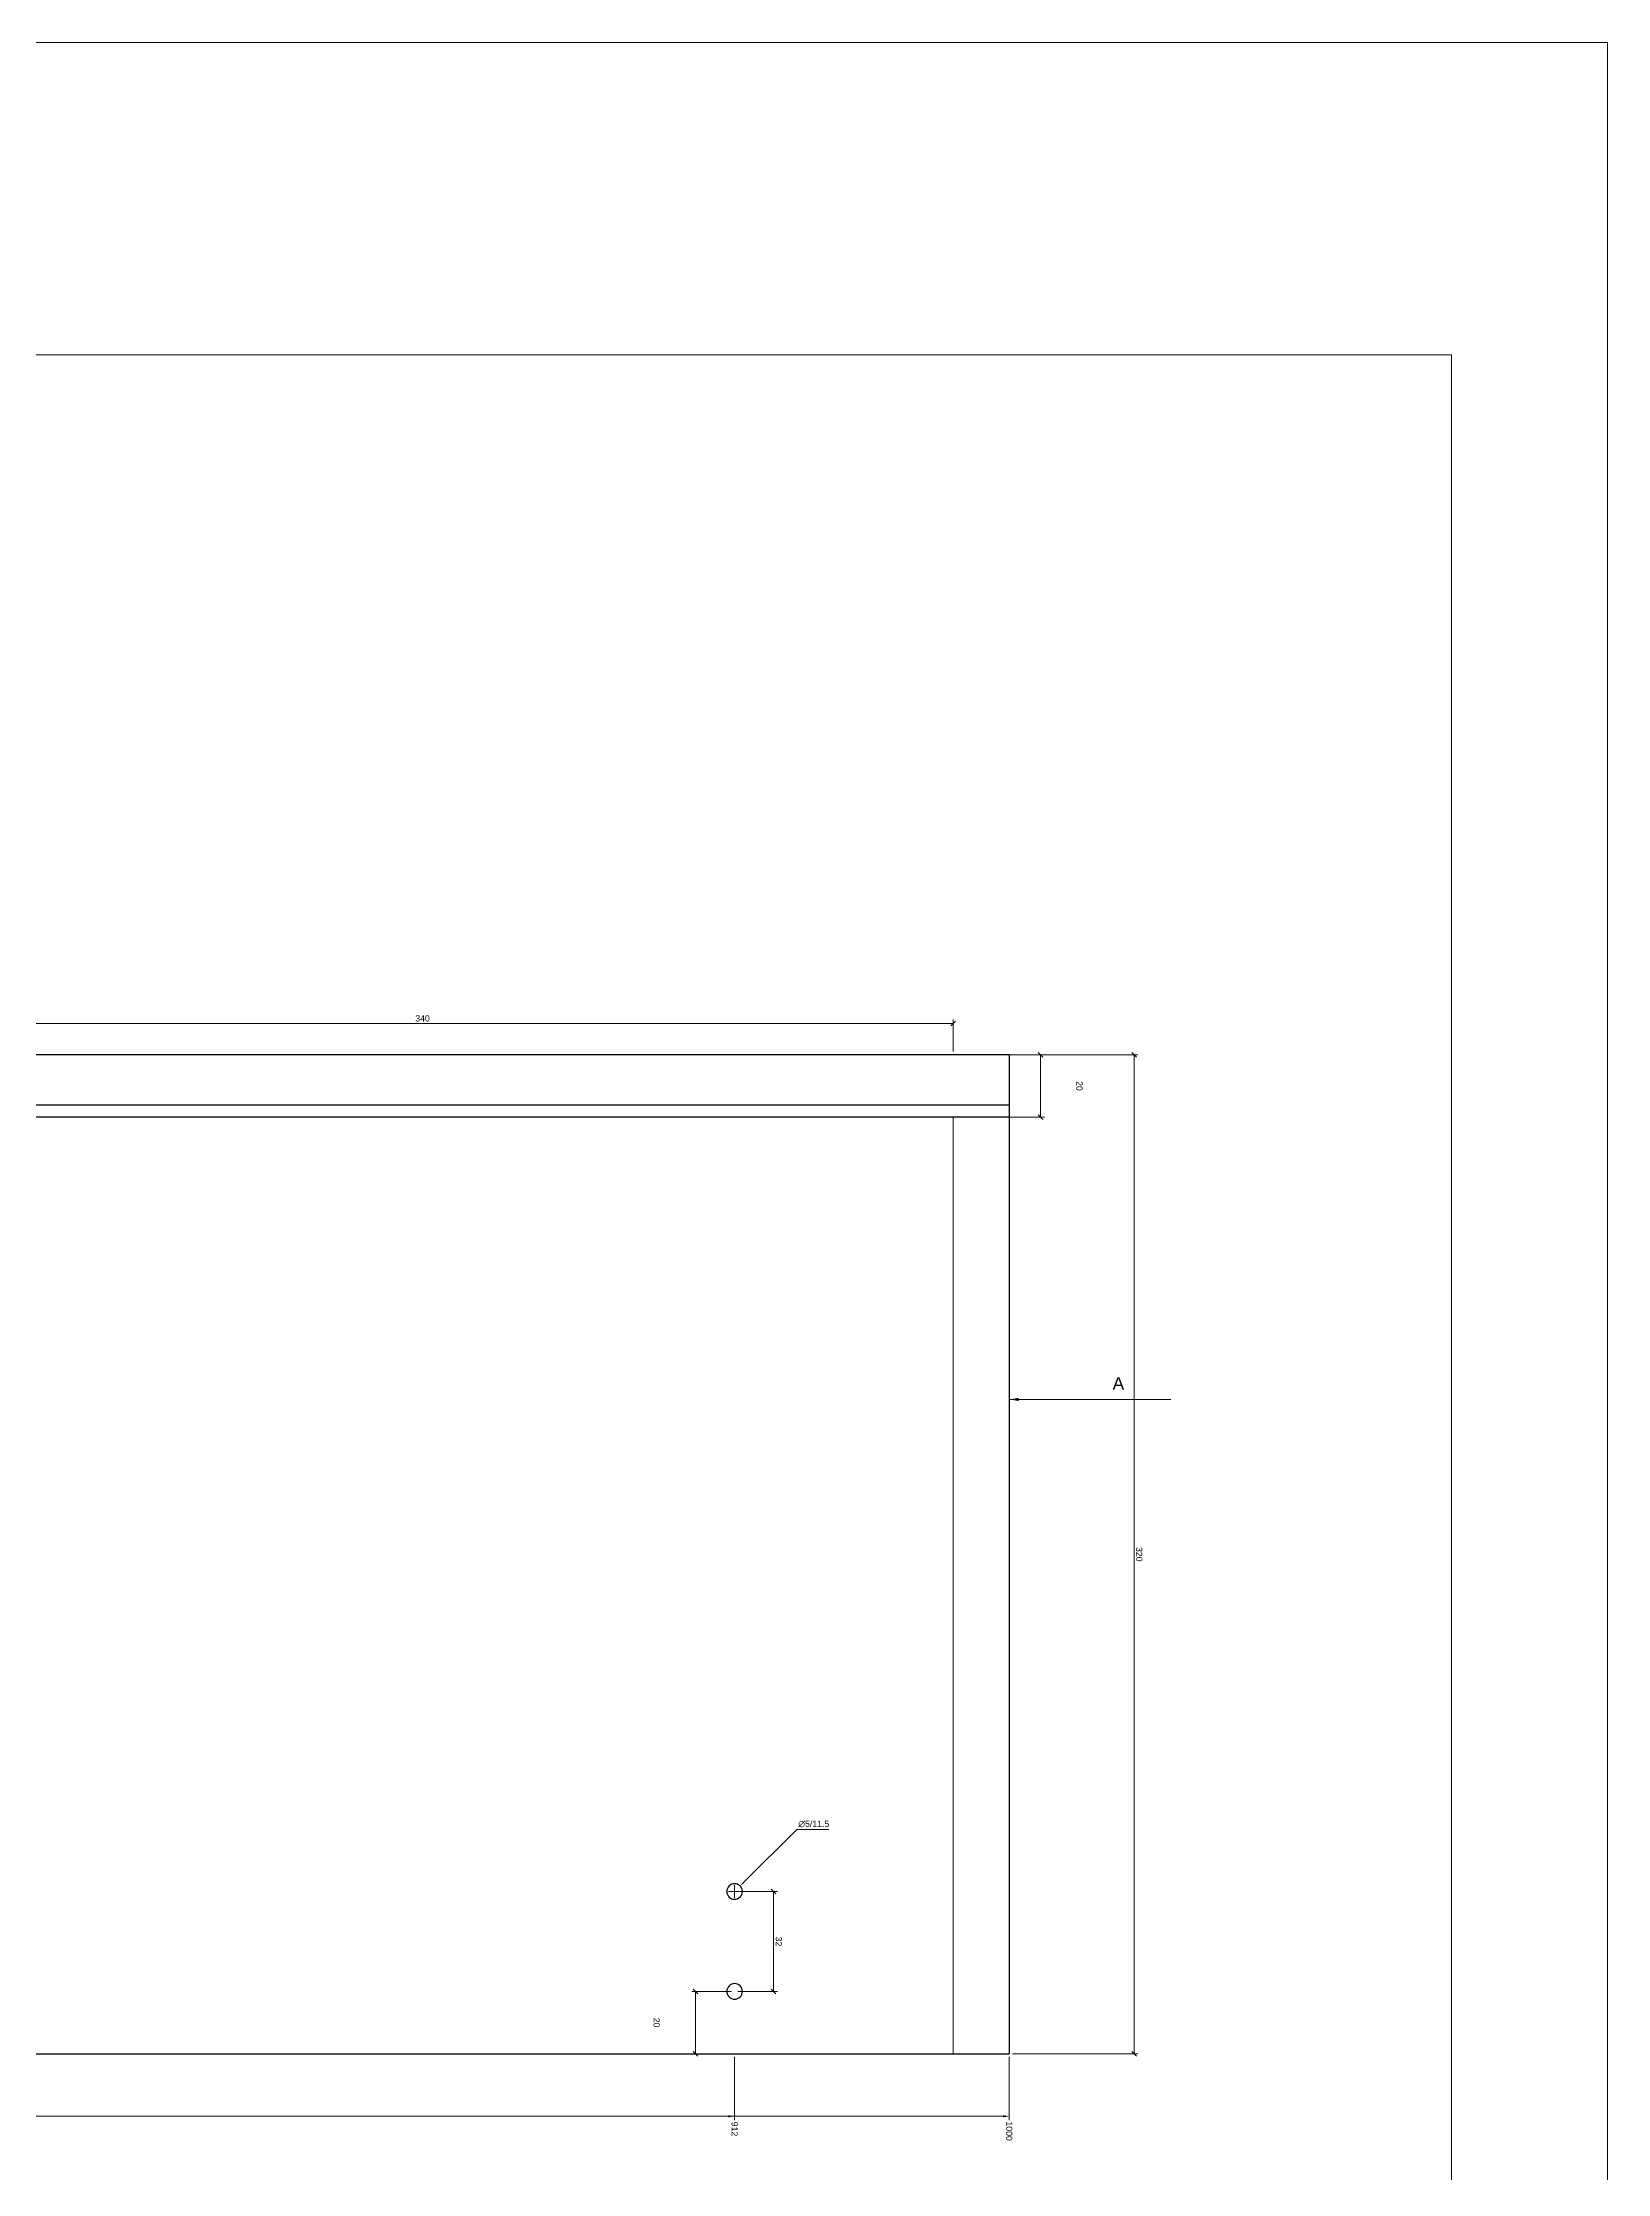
# Paper-space layout 'Right cabinet side' of a CAD drawing. Header units: millimetres. Extents: x -4 to 1481, y -4 to 1046.
# Drawn here: x 980 to 1481, y 364 to 1046 of the extents above; entities that cross this region are included whole.
import ezdxf

# ---------------------------------------------------------------- set-up
doc = ezdxf.new("R2010")
doc.units = ezdxf.units.MM
doc.layers.get('0').update_dxf_attribs({"true_color": 0xc2c2ced6})
doc.layers.add('New project_New cabinet_Right cabinet side_Machining group1_View from above', color=1, linetype='Continuous', true_color=0xc2ff0000)
doc.layers.add('New project_New cabinet_Right cabinet side_View from above', color=1, linetype='Continuous', true_color=0xc2ff0000)
doc.layers.add('TitleBlock', color=7, linetype='Continuous')
doc.styles.add('Blum_Dimension', font='arial.ttf', dxfattribs={"height": 2})
doc.styles.add('Blum_ViewInfo', font='arial.ttf', dxfattribs={"height": 4})
doc.dimstyles.new('Blum_Chain', dxfattribs={"dimtxt": 2, "dimasz": 2, "dimexe": 1.25, "dimexo": 1, "dimtad": 0, "dimjust": 4, "dimtih": 1, "dimtoh": 1, "dimtxsty": 'Blum_Dimension', "dimblk1": 'DOTSMALL', "dimsah": 1, "dimcen": 2, "dimadec": 0, "dimazin": 2, "dimtfac": 1, "dimtix": 1, "dimtmove": 0, "dimatfit": 3, "dimldrblk": 'OBLIQUE', "dimfxl": 1, "dimlwd": 5, "dimlwe": 5, "dimarcsym": 0})
doc.dimstyles.new('Blum_Default', dxfattribs={"dimtxt": 2, "dimasz": 1.5, "dimexe": 1.25, "dimexo": 1, "dimtad": 1, "dimtxsty": 'Blum_Dimension', "dimblk": 'OBLIQUE', "dimcen": 2, "dimadec": 0, "dimazin": 2, "dimtfac": 1, "dimtix": 1, "dimtmove": 0, "dimatfit": 3, "dimfxl": 1, "dimlwd": 5, "dimlwe": 5, "dimarcsym": 0})
doc.dimstyles.new('Blum_Default$4', dxfattribs={"dimtxt": 2, "dimasz": 1.5, "dimexe": 1.25, "dimexo": 1, "dimtad": 1, "dimtih": 1, "dimtoh": 1, "dimtxsty": 'Blum_Dimension', "dimblk1": 'OBLIQUE', "dimsah": 1, "dimcen": 2, "dimadec": 0, "dimazin": 2, "dimtfac": 1, "dimtofl": 0, "dimtmove": 0, "dimatfit": 3, "dimfxl": 1, "dimlwd": 5, "dimlwe": 5, "dimarcsym": 0})
doc.dimstyles.new('Blum_ViewInfo', dxfattribs={"dimtxt": 4, "dimasz": 3, "dimexe": 1.25, "dimexo": 1, "dimtad": 1, "dimtxsty": 'Blum_ViewInfo', "dimblk": 'OBLIQUE', "dimcen": 0.09, "dimadec": 0, "dimazin": 2, "dimtfac": 1, "dimtofl": 0, "dimtmove": 0, "dimatfit": 2, "dimfxl": 1, "dimlwd": 20, "dimlwe": 20, "dimarcsym": 0})

# ---------------------------------------------------------------- blocks, each defined once
blk = doc.blocks.new('TitleBlock_Right cabinet side')
at = {"layer": 'TitleBlock', "lineweight": 0}
for points in [[(-0.79, -0.79, 0), (-0.79, 209.21, 0), (296.21, 209.21, 0), (296.21, -0.79, 0)], [(9.21, 9.21, 0), (9.21, 189.21, 0), (286.21, 189.21, 0), (286.21, 9.21, 0)]]:
    blk.add_polyline3d(points, close=True, dxfattribs=at)
blk = doc.blocks.new('_DotSmall')
at = {"color": 0, "linetype": 'ByBlock', "const_width": 0.5}
blk.add_lwpolyline([(-0.0625, 0, 1), (0.0625, 0, 1)], format="xyb", close=True, dxfattribs=at)
blk = doc.blocks.new('*D151')
at = {"layer": 'Defpoints', "color": 0, "lineweight": 0}
for p in [(289.35, 401.83), (1201.35, 401.83), (1201.35, 381.83)]:
    blk.add_point(p, dxfattribs=at)
at = {"layer": 'New project_New cabinet_Right cabinet side_View from above', "color": 0, "lineweight": 5}
for p, q in [((289.35, 400.83), (289.35, 380.58)), ((1201.35, 400.83), (1201.35, 380.58)), ((289.35, 381.83), (1199.35, 381.83))]:
    blk.add_line(p, q, dxfattribs=at)
at = {"layer": 'New project_New cabinet_Right cabinet side_View from above', "color": 0, "lineweight": 0}
blk.add_solid([(1199.35, 381.49), (1199.35, 382.16), (1201.35, 381.83)], dxfattribs=at)
at = {"layer": 'New project_New cabinet_Right cabinet side_View from above', "color": 0, "lineweight": 5, "xscale": 2, "yscale": 2, "zscale": 2, "rotation": 180}
blk.add_blockref('_DotSmall', (289.35, 381.83), dxfattribs=at)
at = {"layer": 'New project_New cabinet_Right cabinet side_View from above', "color": 0, "lineweight": 0, "insert": (1201.35, 377.75), "char_height": 2, "attachment_point": 5, "rotation": 270, "style": 'Blum_Dimension'}
blk.add_mtext('912', dxfattribs=at)
blk = doc.blocks.new('_Oblique')
at = {"color": 0, "linetype": 'ByBlock', "lineweight": -2}
blk.add_line((-0.5, -0.5), (0.5, 0.5), dxfattribs=at)
blk = doc.blocks.new('*D154')
at = {"layer": 'Defpoints', "color": 0, "lineweight": 0}
for p in [(289.35, 401.83), (1289.35, 401.83), (1289.35, 381.83)]:
    blk.add_point(p, dxfattribs=at)
at = {"layer": 'New project_New cabinet_Right cabinet side_View from above', "color": 0, "lineweight": 5}
for p, q in [((289.35, 400.83), (289.35, 380.58)), ((1289.35, 400.83), (1289.35, 380.58)), ((289.35, 381.83), (1287.35, 381.83))]:
    blk.add_line(p, q, dxfattribs=at)
at = {"layer": 'New project_New cabinet_Right cabinet side_View from above', "color": 0, "lineweight": 0}
blk.add_solid([(1287.35, 381.49), (1287.35, 382.16), (1289.35, 381.83)], dxfattribs=at)
at = {"layer": 'New project_New cabinet_Right cabinet side_View from above', "color": 0, "lineweight": 5, "xscale": 2, "yscale": 2, "zscale": 2, "rotation": 180}
blk.add_blockref('_DotSmall', (289.35, 381.83), dxfattribs=at)
at = {"layer": 'New project_New cabinet_Right cabinet side_View from above', "color": 0, "lineweight": 0, "insert": (1289.35, 377.06), "char_height": 2, "attachment_point": 5, "rotation": 270, "style": 'Blum_Dimension'}
blk.add_mtext('1000', dxfattribs=at)
blk = doc.blocks.new('*D187')
at = {"layer": 'Defpoints', "color": 0, "lineweight": 0}
for p in [(1188.85, 421.83), (1201.35, 421.83), (1201.35, 401.83)]:
    blk.add_point(p, dxfattribs=at)
at = {"layer": 'New project_New cabinet_Right cabinet side_View from above', "color": 0, "lineweight": 5}
for p, q in [((1200.35, 421.83), (1187.6, 421.83)), ((1188.85, 401.83), (1188.85, 421.83)), ((1200.35, 401.83), (1187.6, 401.83))]:
    blk.add_line(p, q, dxfattribs=at)
at = {"layer": 'New project_New cabinet_Right cabinet side_View from above', "color": 0, "lineweight": 5, "xscale": 1.5, "yscale": 1.5, "zscale": 1.5}
for p, rotation in [((1188.85, 421.83), 90), ((1188.85, 401.83), 270)]:
    blk.add_blockref('_Oblique', p, dxfattribs=dict(at, rotation=rotation))
at = {"layer": 'New project_New cabinet_Right cabinet side_View from above', "color": 0, "lineweight": 0, "insert": (1176.35, 411.83), "char_height": 2, "attachment_point": 5, "rotation": 270, "style": 'Blum_Dimension'}
blk.add_mtext('20', dxfattribs=at)
blk = doc.blocks.new('*D190')
at = {"layer": 'Defpoints', "color": 0, "lineweight": 0}
for p in [(1201.35, 453.83), (1213.85, 453.83), (1201.35, 421.83)]:
    blk.add_point(p, dxfattribs=at)
at = {"layer": 'New project_New cabinet_Right cabinet side_View from above', "color": 0, "lineweight": 5}
for p, q in [((1202.35, 453.83), (1215.1, 453.83)), ((1213.85, 421.83), (1213.85, 453.83)), ((1202.35, 421.83), (1215.1, 421.83))]:
    blk.add_line(p, q, dxfattribs=at)
at = {"layer": 'New project_New cabinet_Right cabinet side_View from above', "color": 0, "lineweight": 5, "xscale": 1.5, "yscale": 1.5, "zscale": 1.5}
for p, rotation in [((1213.85, 453.83), 90), ((1213.85, 421.83), 270)]:
    blk.add_blockref('_Oblique', p, dxfattribs=dict(at, rotation=rotation))
at = {"layer": 'New project_New cabinet_Right cabinet side_View from above', "color": 0, "lineweight": 0, "insert": (1215.5, 437.83), "char_height": 2, "attachment_point": 5, "rotation": 270, "style": 'Blum_Dimension'}
blk.add_mtext('32', dxfattribs=at)
blk = doc.blocks.new('*D193')
at = {"layer": 'Defpoints', "color": 0, "lineweight": 0}
for p in [(1271.35, 721.83), (1299.35, 721.83), (1271.35, 701.83)]:
    blk.add_point(p, dxfattribs=at)
at = {"layer": 'New project_New cabinet_Right cabinet side_View from above', "color": 0, "lineweight": 5}
for p, q in [((1272.35, 721.83), (1300.6, 721.83)), ((1299.35, 701.83), (1299.35, 721.83)), ((1272.35, 701.83), (1300.6, 701.83))]:
    blk.add_line(p, q, dxfattribs=at)
at = {"layer": 'New project_New cabinet_Right cabinet side_View from above', "color": 0, "lineweight": 5, "xscale": 1.5, "yscale": 1.5, "zscale": 1.5}
for p, rotation in [((1299.35, 721.83), 90), ((1299.35, 701.83), 270)]:
    blk.add_blockref('_Oblique', p, dxfattribs=dict(at, rotation=rotation))
at = {"layer": 'New project_New cabinet_Right cabinet side_View from above', "color": 0, "lineweight": 0, "insert": (1311.85, 711.83), "char_height": 2, "attachment_point": 5, "rotation": 270, "style": 'Blum_Dimension'}
blk.add_mtext('20', dxfattribs=at)
blk = doc.blocks.new('*D202')
at = {"layer": 'Defpoints', "color": 0, "lineweight": 0}
for p in [(1271.35, 731.83), (931.35, 721.83), (1271.35, 721.83)]:
    blk.add_point(p, dxfattribs=at)
at = {"layer": 'New project_New cabinet_Right cabinet side_View from above', "color": 0, "lineweight": 5}
for p, q in [((931.35, 722.83), (931.35, 733.08)), ((931.35, 731.83), (1271.35, 731.83)), ((1271.35, 722.83), (1271.35, 733.08))]:
    blk.add_line(p, q, dxfattribs=at)
at = {"layer": 'New project_New cabinet_Right cabinet side_View from above', "color": 0, "lineweight": 5, "xscale": 1.5, "yscale": 1.5, "zscale": 1.5, "rotation": 180}
blk.add_blockref('_Oblique', (931.35, 731.83), dxfattribs=at)
at = {"layer": 'New project_New cabinet_Right cabinet side_View from above', "color": 0, "lineweight": 5, "xscale": 1.5, "yscale": 1.5, "zscale": 1.5}
blk.add_blockref('_Oblique', (1271.35, 731.83), dxfattribs=at)
at = {"layer": 'New project_New cabinet_Right cabinet side_View from above', "color": 0, "lineweight": 0, "insert": (1101.35, 733.47), "char_height": 2, "attachment_point": 5, "style": 'Blum_Dimension'}
blk.add_mtext('340', dxfattribs=at)
blk = doc.blocks.new('*D211')
at = {"layer": 'Defpoints', "color": 0, "lineweight": 0}
for p in [(1199.58, 452.06), (1203.12, 455.6)]:
    blk.add_point(p, dxfattribs=at)
at = {"layer": 'New project_New cabinet_Right cabinet side_Machining group1_View from above', "color": 0, "lineweight": 5}
for p, q in [((1221.24, 473.72), (1204.18, 456.66)), ((1231.58, 473.72), (1221.24, 473.72)), ((1199.35, 453.83), (1203.35, 453.83)), ((1201.35, 451.83), (1201.35, 455.83))]:
    blk.add_line(p, q, dxfattribs=at)
at = {"layer": 'New project_New cabinet_Right cabinet side_Machining group1_View from above', "color": 0, "lineweight": 0}
blk.add_solid([(1204, 456.83), (1204.35, 456.48), (1203.12, 455.6)], dxfattribs=at)
at = {"layer": 'New project_New cabinet_Right cabinet side_Machining group1_View from above', "color": 0, "lineweight": 0, "insert": (1226.72, 475.42), "char_height": 2, "attachment_point": 5, "style": 'Blum_Dimension'}
blk.add_mtext('∅5/11.5', dxfattribs=at)
blk = doc.blocks.new('*D217')
at = {"layer": 'Defpoints', "color": 0, "lineweight": 0}
for p in [(1289.35, 721.83), (1329.35, 721.83), (1289.35, 401.83)]:
    blk.add_point(p, dxfattribs=at)
at = {"layer": 'New project_New cabinet_Right cabinet side_View from above', "color": 0, "lineweight": 5}
for p, q in [((1290.35, 721.83), (1330.6, 721.83)), ((1329.35, 401.83), (1329.35, 721.83)), ((1290.35, 401.83), (1330.6, 401.83))]:
    blk.add_line(p, q, dxfattribs=at)
at = {"layer": 'New project_New cabinet_Right cabinet side_View from above', "color": 0, "lineweight": 5, "xscale": 1.5, "yscale": 1.5, "zscale": 1.5}
for p, rotation in [((1329.35, 721.83), 90), ((1329.35, 401.83), 270)]:
    blk.add_blockref('_Oblique', p, dxfattribs=dict(at, rotation=rotation))
at = {"layer": 'New project_New cabinet_Right cabinet side_View from above', "color": 0, "lineweight": 0, "insert": (1331, 561.83), "char_height": 2, "attachment_point": 5, "rotation": 270, "style": 'Blum_Dimension'}
blk.add_mtext('320', dxfattribs=at)

psp = doc.layouts.new('Right cabinet side')

# ---------------------------------------------------------------- linework, layer by layer
at = {"linetype": 'Continuous', "lineweight": 30}
for p, q in [((1289.35, 721.828), (289.35, 721.828)), ((1289.35, 721.828), (1289.35, 705.828)), ((289.35, 705.828), (1289.35, 705.828)), ((1289.35, 705.828), (1289.35, 701.828)), ((1289.35, 701.828), (289.35, 701.828)), ((1289.35, 701.828), (1289.35, 401.828)), ((289.35, 401.828), (1289.35, 401.828))]:
    psp.add_line(p, q, dxfattribs=at)
at = {"linetype": 'Continuous', "lineweight": 5}
for p, q in [((1271.35, 401.828), (1271.35, 701.828)), ((1271.35, 701.828), (1289.35, 701.828)), ((1289.35, 701.828), (1289.35, 401.828)), ((1271.35, 401.828), (1289.35, 401.828))]:
    psp.add_line(p, q, dxfattribs=at)
at = {"linetype": 'Continuous', "lineweight": 30, "extrusion": (0, 0, -1)}
for centre in [(-1201.35, 453.828), (-1201.35, 421.828)]:
    psp.add_circle(centre, 2.5, dxfattribs=at)

# ---------------------------------------------------------------- block references
at = {"lineweight": 0, "xscale": 5, "yscale": 5, "zscale": 5}
psp.add_blockref('TitleBlock_Right cabinet side', (0, 0), dxfattribs=at)

# ---------------------------------------------------------------- texts
at = {"lineweight": 0, "insert": (1322.475, 614.553), "char_height": 4, "attachment_point": 7, "style": 'Blum_ViewInfo'}
psp.add_mtext('A', dxfattribs=at)

# ---------------------------------------------------------------- dimensions: what is measured, and where the dimension line sits
at = {"layer": 'New project_New cabinet_Right cabinet side_Machining group1_View from above', "lineweight": 0}
dim = psp.add_diameter_dim_2p(p1=(1199.582, 452.06), p2=(1203.117, 455.595), dimstyle='Blum_Default$4', override={"dimscale": 0, "dimpost": '/11.5'}, dxfattribs=at)
dim.commit()
dim.dimension.update_dxf_attribs({"geometry": '*D211', "text_midpoint": (1226.72, 473.715), "dimtype": 163})
at = {"layer": 'New project_New cabinet_Right cabinet side_View from above', "lineweight": 0}
for base, p1, p2, dimstyle, picture, middle in [((1271.35, 731.828), (931.35, 721.828), (1271.35, 721.828), 'Blum_Default', '*D202', (1101.35, 733.474)), ((1201.35, 381.828), (289.35, 401.828), (1201.35, 401.828), 'Blum_Chain', '*D151', (1201.35, 377.753)), ((1289.35, 381.828), (289.35, 401.828), (1289.35, 401.828), 'Blum_Chain', '*D154', (1289.35, 377.064))]:
    dim = psp.add_linear_dim(base=base, p1=p1, p2=p2, dimstyle=dimstyle, override={"dimscale": 0}, dxfattribs=at)
    dim.commit()
    dim.dimension.update_dxf_attribs({"geometry": picture, "text_midpoint": middle})
for base, p1, p2, override, picture, middle in [((1299.35, 721.828), (1271.35, 701.828), (1271.35, 721.828), {"dimscale": 0, "dimtmove": 2}, '*D193', (1311.85, 711.828)), ((1188.85, 421.828), (1201.35, 401.828), (1201.35, 421.828), {"dimscale": 0, "dimtad": 4, "dimtmove": 2}, '*D187', (1176.35, 411.828))]:
    dim = psp.add_linear_dim(base=base, p1=p1, p2=p2, angle=90, dimstyle='Blum_Default', override=override, dxfattribs=at)
    dim.commit()
    dim.dimension.update_dxf_attribs({"geometry": picture, "text_midpoint": middle, "dimtype": 160})
for base, p1, p2, picture, middle in [((1329.35, 721.828), (1289.35, 401.828), (1289.35, 721.828), '*D217', (1330.997, 561.828)), ((1213.85, 453.828), (1201.35, 421.828), (1201.35, 453.828), '*D190', (1215.497, 437.828))]:
    dim = psp.add_linear_dim(base=base, p1=p1, p2=p2, angle=90, dimstyle='Blum_Default', override={"dimscale": 0}, dxfattribs=at)
    dim.commit()
    dim.dimension.update_dxf_attribs({"geometry": picture, "text_midpoint": middle})

# ---------------------------------------------------------------- leaders
at = {"lineweight": 0}
psp.add_leader([(1289.35, 611.428), (1341.151, 611.428)], dimstyle='Blum_ViewInfo', override={"dimscale": 0}, dxfattribs=at)

doc.saveas('drawing.dxf')
